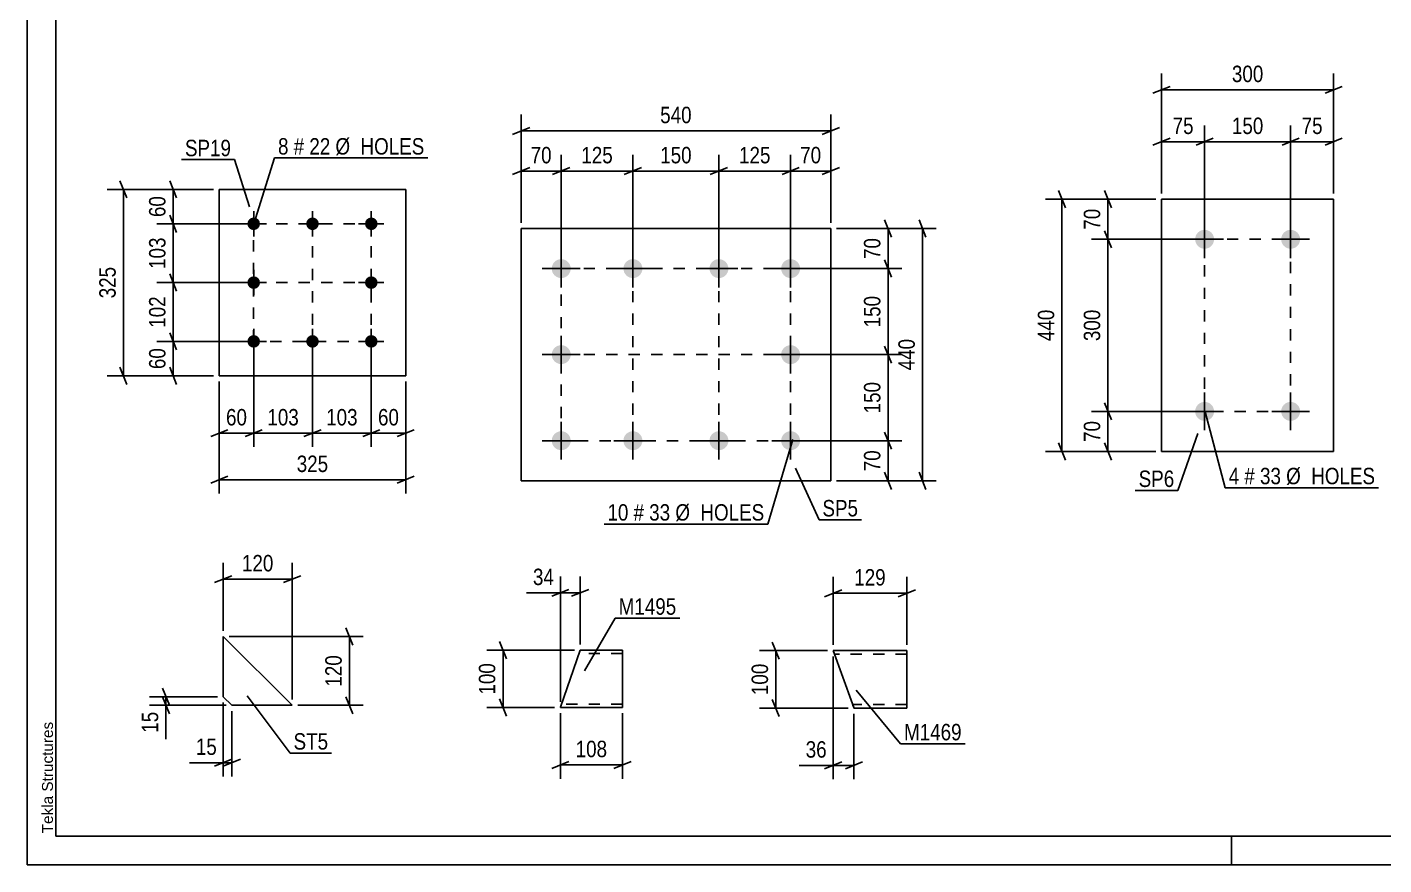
# Model space of a CAD drawing. Header units: millimetres. Extents: x 0 to 420, y 0 to 297.
# Drawn here: x 0 to 236.6, y 0 to 146 of the extents above; entities that cross this region are included whole.
import ezdxf

# ---------------------------------------------------------------- set-up
doc = ezdxf.new("R2010")
doc.units = ezdxf.units.MM
doc.linetypes.add('DXK_LINE_DOT2', pattern=[3.9198, 1.9599, -1.9599])
doc.styles.add('Arial', font='ARIAL.TTF', dxfattribs={"height": 0.2})
doc.styles.add('Arial Narrow', font='ARIALN.TTF', dxfattribs={"height": 0.2})

# ---------------------------------------------------------------- blocks, each defined once
blk = doc.blocks.new('Unknown-284928947-1134')
at = {"color": 5, "linetype": 'Continuous'}
for p, q in [((0, 297), (0, 0)), ((5, 292), (5, 5)), ((0, 0), (0, 5)), ((5, 5), (415, 5)), ((210, 0), (210, 5)), ((0, 0), (420, 0))]:
    blk.add_line(p, q, dxfattribs=at)
at = {"color": 174, "linetype": 'Continuous', "style": 'Arial'}
blk.add_text('Tekla Structures', height=1.9102, rotation=90, dxfattribs=at).set_placement((4.5, 5.5))
blk = doc.blocks.new('Part-284928947-6006 - 6005')
at = {"color": 2, "linetype": 'Continuous'}
for p, q in [((86.13, 66.94), (86.13, 110.94)), ((86.13, 110.94), (140.13, 110.94)), ((140.13, 110.94), (140.13, 66.94)), ((140.13, 66.94), (86.13, 66.94))]:
    blk.add_line(p, q, dxfattribs=at)
blk = doc.blocks.new('Bolt-284928947-6007 - 6005')
at = {"linetype": 'Continuous'}
for points in [[(93.13, 105.59, -1), (93.13, 102.29, -1)], [(105.63, 105.59, -1), (105.63, 102.29, -1)], [(120.63, 105.59, -1), (120.63, 102.29, -1)], [(133.13, 105.59, -1), (133.13, 102.29, -1)], [(93.13, 90.59, -1), (93.13, 87.29, -1)], [(133.13, 90.59, -1), (133.13, 87.29, -1)], [(93.13, 75.59, -1), (93.13, 72.29, -1)], [(105.63, 75.59, -1), (105.63, 72.29, -1)], [(120.63, 75.59, -1), (120.63, 72.29, -1)], [(133.13, 75.59, -1), (133.13, 72.29, -1)]]:
    blk.add_hatch(color=1, dxfattribs=at).paths.add_polyline_path(points)
at = {"color": 1, "linetype": 'Continuous'}
for p, q in [((93.13, 107.24), (93.13, 100.64)), ((105.63, 107.24), (105.63, 100.64)), ((120.63, 107.24), (120.63, 100.64)), ((133.13, 107.24), (133.13, 100.64)), ((89.83, 103.94), (96.43, 103.94)), ((102.33, 103.94), (108.93, 103.94)), ((117.33, 103.94), (123.93, 103.94)), ((129.83, 103.94), (136.43, 103.94)), ((93.13, 92.24), (93.13, 85.64)), ((133.13, 92.24), (133.13, 85.64)), ((89.83, 88.94), (96.43, 88.94)), ((129.83, 88.94), (136.43, 88.94)), ((93.13, 77.24), (93.13, 70.64)), ((105.63, 77.24), (105.63, 70.64)), ((120.63, 77.24), (120.63, 70.64)), ((133.13, 77.24), (133.13, 70.64)), ((89.83, 73.94), (96.43, 73.94)), ((102.33, 73.94), (108.93, 73.94)), ((117.33, 73.94), (123.93, 73.94)), ((129.83, 73.94), (136.43, 73.94))]:
    blk.add_line(p, q, dxfattribs=at)
blk = doc.blocks.new('Part-284928947-5977 - 5976')
at = {"color": 2, "linetype": 'Continuous'}
for p, q in [((66.01, 117.75), (33.51, 117.75)), ((33.51, 85.25), (33.51, 117.75)), ((66.01, 85.25), (66.01, 117.75)), ((66.01, 85.25), (33.51, 85.25))]:
    blk.add_line(p, q, dxfattribs=at)
blk = doc.blocks.new('Bolt-284928947-5978 - 5976')
at = {"linetype": 'Continuous'}
for points in [[(39.51, 112.85, -1), (39.51, 110.65, -1)], [(49.76, 112.85, -1), (49.76, 110.65, -1)], [(60.01, 112.85, -1), (60.01, 110.65, -1)], [(39.51, 102.6, -1), (39.51, 100.4, -1)], [(60.01, 102.6, -1), (60.01, 100.4, -1)], [(39.51, 92.35, -1), (39.51, 90.15, -1)], [(49.76, 92.35, -1), (49.76, 90.15, -1)], [(60.01, 92.35, -1), (60.01, 90.15, -1)]]:
    blk.add_hatch(color=1, dxfattribs=at).paths.add_polyline_path(points)
at = {"color": 1, "linetype": 'Continuous'}
for p, q in [((39.51, 113.95), (39.51, 109.55)), ((49.76, 113.95), (49.76, 109.55)), ((60.01, 113.95), (60.01, 109.55)), ((37.31, 111.75), (41.71, 111.75)), ((47.56, 111.75), (51.96, 111.75)), ((57.81, 111.75), (62.21, 111.75)), ((39.51, 103.7), (39.51, 99.3)), ((60.01, 103.7), (60.01, 99.3)), ((37.31, 101.5), (41.71, 101.5)), ((57.81, 101.5), (62.21, 101.5)), ((39.51, 93.45), (39.51, 89.05)), ((49.76, 93.45), (49.76, 89.05)), ((60.01, 93.45), (60.01, 89.05)), ((37.31, 91.25), (41.71, 91.25)), ((47.56, 91.25), (51.96, 91.25)), ((57.81, 91.25), (62.21, 91.25))]:
    blk.add_line(p, q, dxfattribs=at)
blk = doc.blocks.new('Part-284928947-5997 - 5996')
at = {"color": 2, "linetype": 'Continuous'}
for p, q in [((197.82, 72.05), (197.82, 116.05)), ((197.82, 116.05), (227.82, 116.05)), ((227.82, 116.05), (227.82, 72.05)), ((227.82, 72.05), (197.82, 72.05))]:
    blk.add_line(p, q, dxfattribs=at)
blk = doc.blocks.new('Bolt-284928947-5998 - 5996')
at = {"linetype": 'Continuous'}
for points in [[(205.32, 110.7, -1), (205.32, 107.4, -1)], [(220.32, 110.7, -1), (220.32, 107.4, -1)], [(205.32, 80.7, -1), (205.32, 77.4, -1)], [(220.32, 80.7, -1), (220.32, 77.4, -1)]]:
    blk.add_hatch(color=1, dxfattribs=at).paths.add_polyline_path(points)
at = {"color": 1, "linetype": 'Continuous'}
for p, q in [((205.32, 112.35), (205.32, 105.75)), ((220.32, 112.35), (220.32, 105.75)), ((202.02, 109.05), (208.62, 109.05)), ((217.02, 109.05), (223.62, 109.05)), ((205.32, 82.35), (205.32, 75.75)), ((220.32, 82.35), (220.32, 75.75)), ((202.02, 79.05), (208.62, 79.05)), ((217.02, 79.05), (223.62, 79.05))]:
    blk.add_line(p, q, dxfattribs=at)
blk = doc.blocks.new('Part-284928947-6015 - 6014')
at = {"color": 2, "linetype": 'Continuous'}
for p, q in [((34.2, 39.81), (34.2, 29.31)), ((34.2, 39.81), (46.2, 27.81)), ((34.2, 29.31), (35.7, 27.81)), ((35.7, 27.81), (46.2, 27.81))]:
    blk.add_line(p, q, dxfattribs=at)
blk = doc.blocks.new('Part-284928947-6053 - 6052')
at = {"color": 2, "linetype": 'Continuous'}
for p, q in [((93.01, 27.51), (96.42, 37.42)), ((103.81, 37.42), (96.42, 37.42)), ((103.81, 37.42), (103.81, 37.33)), ((103.81, 37.33), (103.81, 36.22)), ((103.81, 36.22), (103.81, 28.62)), ((103.81, 27.42), (103.81, 28.62)), ((92.98, 27.42), (93.01, 27.51)), ((92.98, 27.42), (103.81, 27.42))]:
    blk.add_line(p, q, dxfattribs=at)
at = {"color": 7, "linetype": 'DXK_LINE_DOT2'}
for p, q in [((103.81, 36.82), (96.21, 36.82)), ((103.81, 36.22), (103.81, 37.07)), ((92.98, 27.42), (92.98, 27.42)), ((93.18, 28.02), (93.2, 28.06)), ((103.81, 28.02), (93.18, 28.02)), ((103.81, 28.06), (103.81, 28.39)), ((103.81, 28.02), (103.81, 28.06))]:
    blk.add_line(p, q, dxfattribs=at)
blk = doc.blocks.new('Part-284928947-6060 - 6059')
at = {"color": 2, "linetype": 'Continuous'}
for p, q in [((153.4, 37.34), (140.54, 37.34)), ((143.91, 28.08), (140.54, 37.34)), ((153.4, 37.34), (153.4, 27.34)), ((144.15, 27.43), (143.91, 28.08)), ((144.15, 27.43), (144.18, 27.34)), ((144.18, 27.34), (153.4, 27.34))]:
    blk.add_line(p, q, dxfattribs=at)
at = {"color": 7, "linetype": 'DXK_LINE_DOT2'}
for p, q in [((153.4, 36.74), (140.76, 36.74)), ((143.91, 28.08), (144.05, 27.69)), ((143.96, 27.94), (143.95, 27.98)), ((153.4, 27.94), (143.96, 27.94)), ((153.4, 27.94), (153.4, 27.98))]:
    blk.add_line(p, q, dxfattribs=at)
blk = doc.blocks.new('Rectangle-284928947-7517 - 6005')
at = {"color": 1, "linetype": 'DXK_LINE_DOT2'}
blk.add_lwpolyline([(93.13, 103.94), (133.13, 103.94), (133.13, 73.94), (93.13, 73.94), (93.13, 103.94)], close=True, dxfattribs=at)
blk = doc.blocks.new('Rectangle-284928947-7507 - 5976')
at = {"color": 1, "linetype": 'DXK_LINE_DOT2'}
blk.add_lwpolyline([(39.5, 111.75), (60.01, 111.75), (60.01, 91.25), (39.5, 91.25), (39.5, 111.75)], close=True, dxfattribs=at)
blk = doc.blocks.new('Rectangle-284928947-7576 - 5996')
at = {"color": 1, "linetype": 'DXK_LINE_DOT2'}
blk.add_lwpolyline([(205.32, 109.05), (220.32, 109.05), (220.32, 79.05), (205.32, 79.05), (205.32, 109.05)], close=True, dxfattribs=at)
blk = doc.blocks.new('Line-284928947-7541 - 6005')
at = {"color": 1, "linetype": 'DXK_LINE_DOT2'}
blk.add_line((105.63, 103.94), (105.63, 73.94), dxfattribs=at)
blk = doc.blocks.new('Line-284928947-7527 - 5976')
at = {"color": 1, "linetype": 'DXK_LINE_DOT2'}
blk.add_line((39.5, 101.5), (60.01, 101.5), dxfattribs=at)
blk = doc.blocks.new('Line-284928947-7548 - 6005')
at = {"color": 1, "linetype": 'DXK_LINE_DOT2'}
blk.add_line((120.63, 103.94), (120.63, 73.94), dxfattribs=at)
blk = doc.blocks.new('Line-284928947-7534 - 5976')
at = {"color": 1, "linetype": 'DXK_LINE_DOT2'}
blk.add_line((49.76, 111.75), (49.76, 91.25), dxfattribs=at)
blk = doc.blocks.new('Line-284928947-7555 - 6005')
at = {"color": 1, "linetype": 'DXK_LINE_DOT2'}
blk.add_line((93.13, 88.94), (133.13, 88.94), dxfattribs=at)
blk = doc.blocks.new('StraightDimension-284928947-6319 - 6005')
at = {"color": 7, "linetype": 'Continuous'}
for p, q in [((134.13, 73.94), (152.53, 73.94)), ((149.53, 75.44), (150.73, 72.44)), ((150.13, 66.94), (150.13, 73.94)), ((141.13, 66.94), (152.53, 66.94)), ((150.73, 65.44), (149.53, 68.44))]:
    blk.add_line(p, q, dxfattribs=at)
at = {"color": 0}
blk.add_wipeout([(149.38, 72.87), (145.18, 72.87), (145.18, 68.01), (149.38, 68.01)], dxfattribs=at)
at = {"color": 3, "style": 'Arial Narrow'}
blk.add_text('70', height=2.863, rotation=90.0002, dxfattribs=at).set_placement((148.78, 68.61))
blk = doc.blocks.new('StraightDimension-284928947-6316 - 6005')
at = {"color": 7, "linetype": 'Continuous'}
for p, q in [((149.53, 112.44), (150.73, 109.44)), ((141.13, 110.94), (152.53, 110.94)), ((150.13, 103.94), (150.13, 110.94)), ((150.73, 102.44), (149.53, 105.44)), ((134.13, 103.94), (152.53, 103.94))]:
    blk.add_line(p, q, dxfattribs=at)
at = {"color": 0}
blk.add_wipeout([(149.38, 109.87), (145.18, 109.87), (145.18, 105.01), (149.38, 105.01)], dxfattribs=at)
at = {"color": 3, "style": 'Arial Narrow'}
blk.add_text('70', height=2.863, rotation=90.0002, dxfattribs=at).set_placement((148.78, 105.61))
blk = doc.blocks.new('StraightDimension-284928947-6332 - 6005')
at = {"color": 7, "linetype": 'Continuous'}
for p, q in [((156.73, 109.44), (155.53, 112.44)), ((141.13, 110.94), (158.53, 110.94)), ((156.13, 66.94), (156.13, 110.94)), ((141.13, 66.94), (158.53, 66.94)), ((155.53, 68.44), (156.73, 65.44))]:
    blk.add_line(p, q, dxfattribs=at)
at = {"color": 0}
blk.add_wipeout([(155.38, 92.28), (151.18, 92.28), (151.18, 85.6), (155.38, 85.6)], dxfattribs=at)
at = {"color": 3, "style": 'Arial Narrow'}
blk.add_text('440', height=2.863, rotation=90.0002, dxfattribs=at).set_placement((154.78, 86.2))
blk = doc.blocks.new('StraightDimension-284928947-6336 - 6005')
at = {"color": 7, "linetype": 'Continuous'}
for p, q in [((133.13, 104.94), (133.13, 123.79)), ((140.13, 111.94), (140.13, 123.79)), ((131.63, 120.34), (134.63, 121.54)), ((133.13, 120.94), (140.13, 120.94)), ((141.63, 121.54), (138.63, 120.34))]:
    blk.add_line(p, q, dxfattribs=at)
at = {"color": 0}
blk.add_wipeout([(139.06, 121.69), (139.06, 125.89), (134.2, 125.89), (134.2, 121.69)], dxfattribs=at)
at = {"color": 3, "style": 'Arial Narrow'}
blk.add_text('70', height=2.863, dxfattribs=at).set_placement((134.8, 122.29))
blk = doc.blocks.new('StraightDimension-284928947-6340 - 6005')
at = {"color": 7, "linetype": 'Continuous'}
for p, q in [((86.13, 111.94), (86.13, 123.79)), ((93.13, 104.94), (93.13, 123.79)), ((84.63, 120.34), (87.63, 121.54)), ((86.13, 120.94), (93.13, 120.94)), ((94.63, 121.54), (91.63, 120.34))]:
    blk.add_line(p, q, dxfattribs=at)
at = {"color": 0}
blk.add_wipeout([(92.06, 121.69), (92.06, 125.89), (87.2, 125.89), (87.2, 121.69)], dxfattribs=at)
at = {"color": 3, "style": 'Arial Narrow'}
blk.add_text('70', height=2.863, dxfattribs=at).set_placement((87.8, 122.29))
blk = doc.blocks.new('StraightDimension-284928947-6356 - 6005')
at = {"color": 7, "linetype": 'Continuous'}
for p, q in [((86.13, 111.94), (86.13, 130.79)), ((140.13, 111.94), (140.13, 130.79)), ((87.63, 128.54), (84.63, 127.34)), ((86.13, 127.94), (140.13, 127.94)), ((138.63, 127.34), (141.63, 128.54))]:
    blk.add_line(p, q, dxfattribs=at)
at = {"color": 0}
blk.add_wipeout([(116.47, 128.69), (116.47, 132.89), (109.79, 132.89), (109.79, 128.69)], dxfattribs=at)
at = {"color": 3, "style": 'Arial Narrow'}
blk.add_text('540', height=2.863, dxfattribs=at).set_placement((110.39, 129.29))
blk = doc.blocks.new('StraightDimension-284928947-9941 - 6005')
at = {"color": 7, "linetype": 'Continuous'}
for p, q in [((150.73, 87.44), (149.53, 90.44)), ((134.13, 88.94), (152.53, 88.94)), ((150.13, 73.94), (150.13, 88.94)), ((134.13, 73.94), (152.53, 73.94)), ((149.53, 75.44), (150.73, 72.44))]:
    blk.add_line(p, q, dxfattribs=at)
at = {"color": 0}
blk.add_wipeout([(149.38, 84.78), (145.18, 84.78), (145.18, 78.1), (149.38, 78.1)], dxfattribs=at)
at = {"color": 3, "style": 'Arial Narrow'}
blk.add_text('150', height=2.863, rotation=90.0002, dxfattribs=at).set_placement((148.78, 78.7))
blk = doc.blocks.new('StraightDimension-284928947-9943 - 6005')
at = {"color": 7, "linetype": 'Continuous'}
for p, q in [((150.73, 102.44), (149.53, 105.44)), ((134.13, 103.94), (152.53, 103.94)), ((150.13, 88.94), (150.13, 103.94)), ((149.53, 90.44), (150.73, 87.44)), ((134.13, 88.94), (152.53, 88.94))]:
    blk.add_line(p, q, dxfattribs=at)
at = {"color": 0}
blk.add_wipeout([(149.38, 99.78), (145.18, 99.78), (145.18, 93.1), (149.38, 93.1)], dxfattribs=at)
at = {"color": 3, "style": 'Arial Narrow'}
blk.add_text('150', height=2.863, rotation=90.0002, dxfattribs=at).set_placement((148.78, 93.7))
blk = doc.blocks.new('StraightDimension-284928947-9963 - 6005')
at = {"color": 7, "linetype": 'Continuous'}
for p, q in [((93.13, 104.94), (93.13, 123.79)), ((105.63, 104.94), (105.63, 123.79)), ((91.63, 120.34), (94.63, 121.54)), ((93.13, 120.94), (105.63, 120.94)), ((107.13, 121.54), (104.13, 120.34))]:
    blk.add_line(p, q, dxfattribs=at)
at = {"color": 0}
blk.add_wipeout([(102.72, 121.69), (102.72, 125.89), (96.04, 125.89), (96.04, 121.69)], dxfattribs=at)
at = {"color": 3, "style": 'Arial Narrow'}
blk.add_text('125', height=2.863, dxfattribs=at).set_placement((96.64, 122.29))
blk = doc.blocks.new('StraightDimension-284928947-9965 - 6005')
at = {"color": 7, "linetype": 'Continuous'}
for p, q in [((105.63, 104.94), (105.63, 123.79)), ((120.63, 104.94), (120.63, 123.79)), ((107.13, 121.54), (104.13, 120.34)), ((105.63, 120.94), (120.63, 120.94)), ((119.13, 120.34), (122.13, 121.54))]:
    blk.add_line(p, q, dxfattribs=at)
at = {"color": 0}
blk.add_wipeout([(116.47, 121.69), (116.47, 125.89), (109.79, 125.89), (109.79, 121.69)], dxfattribs=at)
at = {"color": 3, "style": 'Arial Narrow'}
blk.add_text('150', height=2.863, dxfattribs=at).set_placement((110.39, 122.29))
blk = doc.blocks.new('StraightDimension-284928947-9967 - 6005')
at = {"color": 7, "linetype": 'Continuous'}
for p, q in [((120.63, 104.94), (120.63, 123.79)), ((133.13, 104.94), (133.13, 123.79)), ((122.13, 121.54), (119.13, 120.34)), ((120.63, 120.94), (133.13, 120.94)), ((131.63, 120.34), (134.63, 121.54))]:
    blk.add_line(p, q, dxfattribs=at)
at = {"color": 0}
blk.add_wipeout([(130.22, 121.69), (130.22, 125.89), (123.54, 125.89), (123.54, 121.69)], dxfattribs=at)
at = {"color": 3, "style": 'Arial Narrow'}
blk.add_text('125', height=2.863, dxfattribs=at).set_placement((124.14, 122.29))
blk = doc.blocks.new('StraightDimension-284928947-6236 - 5976')
at = {"color": 7, "linetype": 'Continuous'}
for p, q in [((24.87, 119.25), (26.07, 116.25)), ((32.51, 117.75), (22.62, 117.75)), ((25.47, 111.75), (25.47, 117.75)), ((38.5, 111.75), (22.62, 111.75)), ((26.07, 110.25), (24.87, 113.25))]:
    blk.add_line(p, q, dxfattribs=at)
at = {"color": 0}
blk.add_wipeout([(24.72, 117.18), (20.52, 117.18), (20.52, 112.32), (24.72, 112.32)], dxfattribs=at)
at = {"color": 3, "style": 'Arial Narrow'}
blk.add_text('60', height=2.863, rotation=90.0002, dxfattribs=at).set_placement((24.12, 112.92))
blk = doc.blocks.new('StraightDimension-284928947-6239 - 5976')
at = {"color": 7, "linetype": 'Continuous'}
for p, q in [((24.87, 92.75), (26.07, 89.75)), ((38.51, 91.25), (22.62, 91.25)), ((25.47, 85.25), (25.47, 91.25)), ((32.51, 85.25), (22.62, 85.25)), ((26.07, 83.75), (24.87, 86.75))]:
    blk.add_line(p, q, dxfattribs=at)
at = {"color": 0}
blk.add_wipeout([(24.72, 90.68), (20.52, 90.68), (20.52, 85.82), (24.72, 85.82)], dxfattribs=at)
at = {"color": 3, "style": 'Arial Narrow'}
blk.add_text('60', height=2.863, rotation=90.0002, dxfattribs=at).set_placement((24.12, 86.42))
blk = doc.blocks.new('StraightDimension-284928947-6252 - 5976')
at = {"color": 7, "linetype": 'Continuous'}
for p, q in [((17.39, 116.25), (16.19, 119.25)), ((32.51, 117.75), (13.94, 117.75)), ((16.79, 85.25), (16.79, 117.75)), ((32.51, 85.25), (13.94, 85.25)), ((16.19, 86.75), (17.39, 83.75))]:
    blk.add_line(p, q, dxfattribs=at)
at = {"color": 0}
blk.add_wipeout([(16.04, 104.84), (11.84, 104.84), (11.84, 98.16), (16.04, 98.16)], dxfattribs=at)
at = {"color": 3, "style": 'Arial Narrow'}
blk.add_text('325', height=2.863, rotation=90.0002, dxfattribs=at).set_placement((15.44, 98.76))
blk = doc.blocks.new('StraightDimension-284928947-6256 - 5976')
at = {"color": 7, "linetype": 'Continuous'}
for p, q in [((60.01, 90.25), (60.01, 72.85)), ((66.01, 84.25), (66.01, 72.85)), ((58.51, 74.65), (61.51, 75.85)), ((67.51, 75.85), (64.51, 74.65)), ((60.01, 75.25), (66.01, 75.25))]:
    blk.add_line(p, q, dxfattribs=at)
at = {"color": 0}
blk.add_wipeout([(65.43, 76), (65.43, 80.2), (60.58, 80.2), (60.58, 76)], dxfattribs=at)
at = {"color": 3, "style": 'Arial Narrow'}
blk.add_text('60', height=2.863, dxfattribs=at).set_placement((61.18, 76.6))
blk = doc.blocks.new('StraightDimension-284928947-6259 - 5976')
at = {"color": 7, "linetype": 'Continuous'}
for p, q in [((39.51, 90.25), (39.51, 72.85)), ((33.51, 84.25), (33.51, 72.85)), ((32.01, 74.65), (35.01, 75.85)), ((41.01, 75.85), (38.01, 74.65)), ((33.51, 75.25), (39.51, 75.25))]:
    blk.add_line(p, q, dxfattribs=at)
at = {"color": 0}
blk.add_wipeout([(38.93, 76), (38.93, 80.2), (34.08, 80.2), (34.08, 76)], dxfattribs=at)
at = {"color": 3, "style": 'Arial Narrow'}
blk.add_text('60', height=2.863, dxfattribs=at).set_placement((34.68, 76.6))
blk = doc.blocks.new('StraightDimension-284928947-6272 - 5976')
at = {"color": 7, "linetype": 'Continuous'}
for p, q in [((33.51, 84.25), (33.51, 64.73)), ((66.01, 84.25), (66.01, 64.73)), ((35.01, 67.73), (32.01, 66.53)), ((33.51, 67.13), (66.01, 67.13)), ((64.51, 66.53), (67.51, 67.73))]:
    blk.add_line(p, q, dxfattribs=at)
at = {"color": 0}
blk.add_wipeout([(53.1, 67.88), (53.1, 72.08), (46.41, 72.08), (46.41, 67.88)], dxfattribs=at)
at = {"color": 3, "style": 'Arial Narrow'}
blk.add_text('325', height=2.863, dxfattribs=at).set_placement((47.01, 68.48))
blk = doc.blocks.new('StraightDimension-284928947-9921 - 5976')
at = {"color": 7, "linetype": 'Continuous'}
for p, q in [((24.87, 103), (26.07, 100)), ((38.51, 101.5), (22.62, 101.5)), ((25.47, 91.25), (25.47, 101.5)), ((26.07, 89.75), (24.87, 92.75)), ((38.51, 91.25), (22.62, 91.25))]:
    blk.add_line(p, q, dxfattribs=at)
at = {"color": 0}
blk.add_wipeout([(24.72, 99.72), (20.52, 99.72), (20.52, 93.03), (24.72, 93.03)], dxfattribs=at)
at = {"color": 3, "style": 'Arial Narrow'}
blk.add_text('102', height=2.863, rotation=90.0002, dxfattribs=at).set_placement((24.12, 93.63))
blk = doc.blocks.new('StraightDimension-284928947-9923 - 5976')
at = {"color": 7, "linetype": 'Continuous'}
for p, q in [((38.5, 111.75), (22.62, 111.75)), ((24.87, 113.25), (26.07, 110.25)), ((25.47, 101.5), (25.47, 111.75)), ((26.07, 100), (24.87, 103)), ((38.5, 101.5), (22.62, 101.5))]:
    blk.add_line(p, q, dxfattribs=at)
at = {"color": 0}
blk.add_wipeout([(24.72, 109.97), (20.52, 109.97), (20.52, 103.28), (24.72, 103.28)], dxfattribs=at)
at = {"color": 3, "style": 'Arial Narrow'}
blk.add_text('103', height=2.863, rotation=90.0002, dxfattribs=at).set_placement((24.12, 103.88))
blk = doc.blocks.new('StraightDimension-284928947-9925 - 5976')
at = {"color": 7, "linetype": 'Continuous'}
for p, q in [((39.51, 90.25), (39.51, 72.85)), ((49.76, 90.25), (49.76, 72.85)), ((38.01, 74.65), (41.01, 75.85)), ((51.26, 75.85), (48.26, 74.65)), ((39.51, 75.25), (49.76, 75.25))]:
    blk.add_line(p, q, dxfattribs=at)
at = {"color": 0}
blk.add_wipeout([(47.97, 76), (47.97, 80.2), (41.29, 80.2), (41.29, 76)], dxfattribs=at)
at = {"color": 3, "style": 'Arial Narrow'}
blk.add_text('103', height=2.863, dxfattribs=at).set_placement((41.89, 76.6))
blk = doc.blocks.new('StraightDimension-284928947-9927 - 5976')
at = {"color": 7, "linetype": 'Continuous'}
for p, q in [((49.76, 90.25), (49.76, 72.85)), ((60.01, 90.25), (60.01, 72.85)), ((48.26, 74.65), (51.26, 75.85)), ((61.51, 75.85), (58.51, 74.65)), ((49.76, 75.25), (60.01, 75.25))]:
    blk.add_line(p, q, dxfattribs=at)
at = {"color": 0}
blk.add_wipeout([(58.22, 76), (58.22, 80.2), (51.54, 80.2), (51.54, 76)], dxfattribs=at)
at = {"color": 3, "style": 'Arial Narrow'}
blk.add_text('103', height=2.863, dxfattribs=at).set_placement((52.14, 76.6))
blk = doc.blocks.new('StraightDimension-284928947-6312 - 5996')
at = {"color": 7, "linetype": 'Continuous'}
for p, q in [((197.82, 117.05), (197.82, 137.95)), ((227.82, 117.05), (227.82, 137.95)), ((199.32, 135.7), (196.32, 134.5)), ((197.82, 135.1), (227.82, 135.1)), ((226.32, 134.5), (229.32, 135.7))]:
    blk.add_line(p, q, dxfattribs=at)
at = {"color": 0}
blk.add_wipeout([(216.16, 135.85), (216.16, 140.05), (209.48, 140.05), (209.48, 135.85)], dxfattribs=at)
at = {"color": 3, "style": 'Arial Narrow'}
blk.add_text('300', height=2.863, dxfattribs=at).set_placement((210.08, 136.45))
blk = doc.blocks.new('StraightDimension-284928947-6284 - 5996')
at = {"color": 7, "linetype": 'Continuous'}
for p, q in [((196.82, 116.05), (185.61, 116.05)), ((187.86, 117.55), (189.06, 114.55)), ((188.46, 109.05), (188.46, 116.05)), ((204.32, 109.05), (185.61, 109.05)), ((189.06, 107.55), (187.86, 110.55))]:
    blk.add_line(p, q, dxfattribs=at)
at = {"color": 0}
blk.add_wipeout([(187.71, 114.98), (183.51, 114.98), (183.51, 110.12), (187.71, 110.12)], dxfattribs=at)
at = {"color": 3, "style": 'Arial Narrow'}
blk.add_text('70', height=2.863, rotation=90.0002, dxfattribs=at).set_placement((187.11, 110.72))
blk = doc.blocks.new('StraightDimension-284928947-6285 - 5996')
at = {"color": 7, "linetype": 'Continuous'}
for p, q in [((204.32, 109.05), (185.61, 109.05)), ((189.06, 107.55), (187.86, 110.55)), ((188.46, 79.05), (188.46, 109.05)), ((187.86, 80.55), (189.06, 77.55)), ((204.32, 79.05), (185.61, 79.05))]:
    blk.add_line(p, q, dxfattribs=at)
at = {"color": 0}
blk.add_wipeout([(187.71, 97.39), (183.51, 97.39), (183.51, 90.7), (187.71, 90.7)], dxfattribs=at)
at = {"color": 3, "style": 'Arial Narrow'}
blk.add_text('300', height=2.863, rotation=90.0002, dxfattribs=at).set_placement((187.11, 91.3))
blk = doc.blocks.new('StraightDimension-284928947-6286 - 5996')
at = {"color": 7, "linetype": 'Continuous'}
for p, q in [((187.86, 80.55), (189.06, 77.55)), ((204.32, 79.05), (185.61, 79.05)), ((188.46, 72.05), (188.46, 79.05)), ((189.06, 70.55), (187.86, 73.55)), ((196.82, 72.05), (185.61, 72.05))]:
    blk.add_line(p, q, dxfattribs=at)
at = {"color": 0}
blk.add_wipeout([(187.71, 77.98), (183.51, 77.98), (183.51, 73.12), (187.71, 73.12)], dxfattribs=at)
at = {"color": 3, "style": 'Arial Narrow'}
blk.add_text('70', height=2.863, rotation=90.0002, dxfattribs=at).set_placement((187.11, 73.72))
blk = doc.blocks.new('StraightDimension-284928947-6296 - 5996')
at = {"color": 7, "linetype": 'Continuous'}
for p, q in [((196.82, 116.05), (177.6, 116.05)), ((181.05, 114.55), (179.85, 117.55)), ((180.45, 72.05), (180.45, 116.05)), ((179.85, 73.55), (181.05, 70.55)), ((196.82, 72.05), (177.6, 72.05))]:
    blk.add_line(p, q, dxfattribs=at)
at = {"color": 0}
blk.add_wipeout([(179.7, 97.39), (175.5, 97.39), (175.5, 90.7), (179.7, 90.7)], dxfattribs=at)
at = {"color": 3, "style": 'Arial Narrow'}
blk.add_text('440', height=2.863, rotation=90.0002, dxfattribs=at).set_placement((179.1, 91.3))
blk = doc.blocks.new('StraightDimension-284928947-6300 - 5996')
at = {"color": 7, "linetype": 'Continuous'}
for p, q in [((220.32, 110.05), (220.32, 128.9)), ((227.82, 117.05), (227.82, 128.9)), ((218.82, 125.45), (221.82, 126.65)), ((220.32, 126.05), (227.82, 126.05)), ((229.32, 126.65), (226.32, 125.45))]:
    blk.add_line(p, q, dxfattribs=at)
at = {"color": 0}
blk.add_wipeout([(226.5, 126.8), (226.5, 131), (221.64, 131), (221.64, 126.8)], dxfattribs=at)
at = {"color": 3, "style": 'Arial Narrow'}
blk.add_text('75', height=2.863, dxfattribs=at).set_placement((222.24, 127.4))
blk = doc.blocks.new('StraightDimension-284928947-6301 - 5996')
at = {"color": 7, "linetype": 'Continuous'}
for p, q in [((205.32, 110.05), (205.32, 128.9)), ((220.32, 110.05), (220.32, 128.9)), ((206.82, 126.65), (203.82, 125.45)), ((205.32, 126.05), (220.32, 126.05)), ((218.82, 125.45), (221.82, 126.65))]:
    blk.add_line(p, q, dxfattribs=at)
at = {"color": 0}
blk.add_wipeout([(216.16, 126.8), (216.16, 131), (209.48, 131), (209.48, 126.8)], dxfattribs=at)
at = {"color": 3, "style": 'Arial Narrow'}
blk.add_text('150', height=2.863, dxfattribs=at).set_placement((210.08, 127.4))
blk = doc.blocks.new('StraightDimension-284928947-6302 - 5996')
at = {"color": 7, "linetype": 'Continuous'}
for p, q in [((197.82, 117.05), (197.82, 128.9)), ((205.32, 110.05), (205.32, 128.9)), ((196.32, 125.45), (199.32, 126.65)), ((197.82, 126.05), (205.32, 126.05)), ((206.82, 126.65), (203.82, 125.45))]:
    blk.add_line(p, q, dxfattribs=at)
at = {"color": 0}
blk.add_wipeout([(204, 126.8), (204, 131), (199.14, 131), (199.14, 126.8)], dxfattribs=at)
at = {"color": 3, "style": 'Arial Narrow'}
blk.add_text('75', height=2.863, dxfattribs=at).set_placement((199.74, 127.4))
blk = doc.blocks.new('StraightDimension-284928947-6372 - 6014')
at = {"color": 7, "linetype": 'Continuous'}
for p, q in [((55.6, 41.31), (56.8, 38.31)), ((35.2, 39.81), (58.6, 39.81)), ((56.2, 27.81), (56.2, 39.81)), ((56.8, 26.31), (55.6, 29.31)), ((47.2, 27.81), (58.6, 27.81))]:
    blk.add_line(p, q, dxfattribs=at)
at = {"color": 0}
blk.add_wipeout([(55.45, 37.16), (51.25, 37.16), (51.25, 30.47), (55.45, 30.47)], dxfattribs=at)
at = {"color": 3, "style": 'Arial Narrow'}
blk.add_text('120', height=2.863, rotation=90.0002, dxfattribs=at).set_placement((54.85, 31.07))
blk = doc.blocks.new('StraightDimension-284928947-6364 - 6014')
at = {"color": 7, "linetype": 'Continuous'}
for p, q in [((34.2, 40.81), (34.2, 52.66)), ((46.2, 28.81), (46.2, 52.66)), ((32.7, 49.21), (35.7, 50.41)), ((34.2, 49.81), (46.2, 49.81)), ((47.7, 50.41), (44.7, 49.21))]:
    blk.add_line(p, q, dxfattribs=at)
at = {"color": 0}
blk.add_wipeout([(43.54, 50.56), (43.54, 54.76), (36.86, 54.76), (36.86, 50.56)], dxfattribs=at)
at = {"color": 3, "style": 'Arial Narrow'}
blk.add_text('120', height=2.863, dxfattribs=at).set_placement((37.46, 51.16))
blk = doc.blocks.new('StraightDimension-284928947-6368 - 6014')
at = {"color": 7, "linetype": 'Continuous'}
for p, q in [((23.6, 30.81), (24.8, 27.81)), ((33.2, 29.31), (21.35, 29.31)), ((24.8, 26.31), (23.6, 29.31)), ((24.2, 27.81), (24.2, 29.31)), ((34.7, 27.81), (21.35, 27.81))]:
    blk.add_line(p, q, dxfattribs=at)
at = {"color": 0}
blk.add_wipeout([(23.45, 27.29), (19.25, 27.29), (19.25, 22.43), (23.45, 22.43)], dxfattribs=at)
at = {"color": 7, "linetype": 'Continuous'}
blk.add_line((24.2, 27.81), (24.2, 21.91), dxfattribs=at)
blk.add_line((24.2, 27.81), (24.2, 21.91), dxfattribs=at)
at = {"color": 3, "style": 'Arial Narrow'}
blk.add_text('15', height=2.863, rotation=90.0002, dxfattribs=at).set_placement((22.85, 23.03))
blk = doc.blocks.new('StraightDimension-284928947-6360 - 6014')
at = {"color": 7, "linetype": 'Continuous'}
for p, q in [((34.2, 28.31), (34.2, 15.41)), ((35.7, 26.81), (35.7, 15.41)), ((32.7, 17.21), (35.7, 18.41)), ((37.2, 18.41), (34.2, 17.21)), ((34.2, 17.81), (35.7, 17.81))]:
    blk.add_line(p, q, dxfattribs=at)
at = {"color": 0}
blk.add_wipeout([(33.67, 18.56), (33.67, 22.76), (28.82, 22.76), (28.82, 18.56)], dxfattribs=at)
at = {"color": 7, "linetype": 'Continuous'}
blk.add_line((34.2, 17.81), (28.29, 17.81), dxfattribs=at)
blk.add_line((34.2, 17.81), (28.29, 17.81), dxfattribs=at)
at = {"color": 3, "style": 'Arial Narrow'}
blk.add_text('15', height=2.863, dxfattribs=at).set_placement((29.42, 19.16))
blk = doc.blocks.new('StraightDimension-284928947-6376 - 6052')
at = {"color": 7, "linetype": 'Continuous'}
for p, q in [((92.98, 28.42), (92.98, 50.27)), ((96.42, 38.42), (96.42, 50.27)), ((91.48, 46.82), (94.48, 48.02)), ((92.98, 47.42), (96.42, 47.42)), ((97.92, 48.02), (94.92, 46.82))]:
    blk.add_line(p, q, dxfattribs=at)
at = {"color": 0}
blk.add_wipeout([(92.45, 48.17), (92.45, 52.37), (87.6, 52.37), (87.6, 48.17)], dxfattribs=at)
at = {"color": 7, "linetype": 'Continuous'}
blk.add_line((92.98, 47.42), (87.07, 47.42), dxfattribs=at)
blk.add_line((92.98, 47.42), (87.07, 47.42), dxfattribs=at)
at = {"color": 3, "style": 'Arial Narrow'}
blk.add_text('34', height=2.863, dxfattribs=at).set_placement((88.2, 48.77))
blk = doc.blocks.new('StraightDimension-284928947-6380 - 6052')
at = {"color": 7, "linetype": 'Continuous'}
for p, q in [((82.38, 38.92), (83.58, 35.92)), ((95.42, 37.42), (80.13, 37.42)), ((82.98, 27.42), (82.98, 37.42)), ((83.58, 25.92), (82.38, 28.92)), ((91.98, 27.42), (80.13, 27.42))]:
    blk.add_line(p, q, dxfattribs=at)
at = {"color": 0}
blk.add_wipeout([(82.23, 35.76), (78.03, 35.76), (78.03, 29.08), (82.23, 29.08)], dxfattribs=at)
at = {"color": 3, "style": 'Arial Narrow'}
blk.add_text('100', height=2.863, rotation=90.0002, dxfattribs=at).set_placement((81.63, 29.68))
blk = doc.blocks.new('StraightDimension-284928947-6386 - 6052')
at = {"color": 7, "linetype": 'Continuous'}
for p, q in [((92.98, 26.42), (92.98, 15.02)), ((103.81, 26.42), (103.81, 15.02)), ((91.48, 16.82), (94.48, 18.02)), ((92.98, 17.42), (103.81, 17.42)), ((105.31, 18.02), (102.31, 16.82))]:
    blk.add_line(p, q, dxfattribs=at)
at = {"color": 0}
blk.add_wipeout([(101.74, 18.17), (101.74, 22.37), (95.05, 22.37), (95.05, 18.17)], dxfattribs=at)
at = {"color": 3, "style": 'Arial Narrow'}
blk.add_text('108', height=2.863, dxfattribs=at).set_placement((95.65, 18.77))
blk = doc.blocks.new('StraightDimension-284928947-6390 - 6059')
at = {"color": 7, "linetype": 'Continuous'}
for p, q in [((140.54, 36.34), (140.54, 14.94)), ((144.18, 26.34), (144.18, 14.94)), ((139.04, 16.74), (142.04, 17.94)), ((140.54, 17.34), (144.18, 17.34)), ((145.68, 17.94), (142.68, 16.74))]:
    blk.add_line(p, q, dxfattribs=at)
at = {"color": 0}
blk.add_wipeout([(140.02, 18.09), (140.02, 22.29), (135.16, 22.29), (135.16, 18.09)], dxfattribs=at)
at = {"color": 7, "linetype": 'Continuous'}
blk.add_line((140.54, 17.34), (134.64, 17.34), dxfattribs=at)
blk.add_line((140.54, 17.34), (134.64, 17.34), dxfattribs=at)
at = {"color": 3, "style": 'Arial Narrow'}
blk.add_text('36', height=2.863, dxfattribs=at).set_placement((135.76, 18.69))
blk = doc.blocks.new('StraightDimension-284928947-6394 - 6059')
at = {"color": 7, "linetype": 'Continuous'}
for p, q in [((129.94, 38.84), (131.14, 35.84)), ((139.54, 37.34), (127.69, 37.34)), ((130.54, 27.34), (130.54, 37.34)), ((131.14, 25.84), (129.94, 28.84)), ((143.18, 27.34), (127.69, 27.34))]:
    blk.add_line(p, q, dxfattribs=at)
at = {"color": 0}
blk.add_wipeout([(129.79, 35.68), (125.59, 35.68), (125.59, 28.99), (129.79, 28.99)], dxfattribs=at)
at = {"color": 3, "style": 'Arial Narrow'}
blk.add_text('100', height=2.863, rotation=90.0002, dxfattribs=at).set_placement((129.19, 29.59))
blk = doc.blocks.new('StraightDimension-284928947-6400 - 6059')
at = {"color": 7, "linetype": 'Continuous'}
for p, q in [((140.54, 38.34), (140.54, 50.19)), ((153.4, 38.34), (153.4, 50.19)), ((142.04, 47.94), (139.04, 46.74)), ((140.54, 47.34), (153.4, 47.34)), ((151.9, 46.74), (154.9, 47.94))]:
    blk.add_line(p, q, dxfattribs=at)
at = {"color": 0}
blk.add_wipeout([(150.31, 48.09), (150.31, 52.29), (143.63, 52.29), (143.63, 48.09)], dxfattribs=at)
at = {"color": 3, "style": 'Arial Narrow'}
blk.add_text('129', height=2.863, dxfattribs=at).set_placement((144.23, 48.69))
blk = doc.blocks.new('Mark-284928947-6452 - 6005')
at = {"color": 0}
blk.add_wipeout([(144.89, 60.74), (144.89, 63.74), (138.68, 63.74), (138.68, 60.74)], dxfattribs=at)
blk.add_wipeout([(144.89, 60.74), (144.89, 63.74), (138.68, 63.74), (138.68, 60.74)], dxfattribs=at)
at = {"color": 30, "linetype": 'Continuous'}
for p, q in [((134.01, 69.17), (138.08, 60.14)), ((138.08, 60.14), (145.49, 60.14))]:
    blk.add_line(p, q, dxfattribs=at)
at = {"color": 3, "style": 'Arial Narrow'}
blk.add_text('SP5', height=2.863, dxfattribs=at).set_placement((138.68, 60.74))
blk = doc.blocks.new('Mark-284928947-6455 - 6005')
at = {"color": 0}
blk.add_wipeout([(104.85, 60.01), (104.85, 63.01), (101.19, 63.01), (101.19, 60.01)], dxfattribs=at)
blk.add_wipeout([(104.85, 60.01), (104.85, 63.01), (101.19, 63.01), (101.19, 60.01)], dxfattribs=at)
blk.add_wipeout([(107.57, 60.01), (107.57, 63.01), (105.75, 63.01), (105.75, 60.01)], dxfattribs=at)
blk.add_wipeout([(107.57, 60.01), (107.57, 63.01), (105.75, 63.01), (105.75, 60.01)], dxfattribs=at)
at = {"color": 3, "style": 'Arial Narrow'}
blk.add_text('10', height=2.863, dxfattribs=at).set_placement((101.19, 60.01))
at = {"color": 0}
blk.add_wipeout([(112.13, 60.01), (112.13, 63.01), (108.47, 63.01), (108.47, 60.01)], dxfattribs=at)
blk.add_wipeout([(112.13, 60.01), (112.13, 63.01), (108.47, 63.01), (108.47, 60.01)], dxfattribs=at)
at = {"color": 3, "style": 'Arial Narrow'}
blk.add_text('#', height=2.86, dxfattribs=at).set_placement((105.75, 60.01))
at = {"color": 0}
blk.add_wipeout([(128.56, 60.01), (128.56, 63.01), (113.03, 63.01), (113.03, 60.01)], dxfattribs=at)
blk.add_wipeout([(128.56, 60.01), (128.56, 63.01), (113.03, 63.01), (113.03, 60.01)], dxfattribs=at)
at = {"color": 7, "linetype": 'Continuous'}
for p in [(133.54, 74.12), (100.59, 59.41)]:
    blk.add_line(p, (129.16, 59.41), dxfattribs=at)
at = {"color": 3, "style": 'Arial Narrow'}
for s, p in [('33', (108.47, 60.01)), ('Ø  HOLES', (113.03, 60.01))]:
    blk.add_text(s, height=2.863, dxfattribs=at).set_placement(p)
blk = doc.blocks.new('Mark-284928947-6444 - 5976')
at = {"color": 0}
blk.add_wipeout([(45.58, 123.82), (45.58, 126.82), (43.75, 126.82), (43.75, 123.82)], dxfattribs=at)
blk.add_wipeout([(45.58, 123.82), (45.58, 126.82), (43.75, 126.82), (43.75, 123.82)], dxfattribs=at)
at = {"color": 7, "linetype": 'Continuous'}
blk.add_line((39.51, 111.75), (43.15, 123.22), dxfattribs=at)
at = {"color": 0}
blk.add_wipeout([(48.31, 123.82), (48.31, 126.82), (46.48, 126.82), (46.48, 123.82)], dxfattribs=at)
blk.add_wipeout([(48.31, 123.82), (48.31, 126.82), (46.48, 126.82), (46.48, 123.82)], dxfattribs=at)
at = {"color": 3, "style": 'Arial Narrow'}
blk.add_text('8', height=2.86, dxfattribs=at).set_placement((43.75, 123.82))
at = {"color": 0}
blk.add_wipeout([(52.86, 123.82), (52.86, 126.82), (49.21, 126.82), (49.21, 123.82)], dxfattribs=at)
blk.add_wipeout([(52.86, 123.82), (52.86, 126.82), (49.21, 126.82), (49.21, 123.82)], dxfattribs=at)
at = {"color": 3, "style": 'Arial Narrow'}
blk.add_text('#', height=2.86, dxfattribs=at).set_placement((46.48, 123.82))
at = {"color": 0}
blk.add_wipeout([(69.29, 123.82), (69.29, 126.82), (53.76, 126.82), (53.76, 123.82)], dxfattribs=at)
blk.add_wipeout([(69.29, 123.82), (69.29, 126.82), (53.76, 126.82), (53.76, 123.82)], dxfattribs=at)
at = {"color": 7, "linetype": 'Continuous'}
blk.add_line((43.15, 123.22), (69.89, 123.22), dxfattribs=at)
at = {"color": 3, "style": 'Arial Narrow'}
for s, p in [('22', (49.21, 123.82)), ('Ø  HOLES', (53.76, 123.82))]:
    blk.add_text(s, height=2.863, dxfattribs=at).set_placement(p)
blk = doc.blocks.new('Mark-284928947-6441 - 5976')
at = {"color": 0}
blk.add_wipeout([(35.56, 123.53), (35.56, 126.53), (27.52, 126.53), (27.52, 123.53)], dxfattribs=at)
blk.add_wipeout([(35.56, 123.53), (35.56, 126.53), (27.52, 126.53), (27.52, 123.53)], dxfattribs=at)
at = {"color": 30, "linetype": 'Continuous'}
for p in [(26.92, 122.93), (38.77, 114.71)]:
    blk.add_line(p, (36.16, 122.93), dxfattribs=at)
at = {"color": 3, "style": 'Arial Narrow'}
blk.add_text('SP19', height=2.863, dxfattribs=at).set_placement((27.52, 123.53))
blk = doc.blocks.new('Mark-284928947-6448 - 5996')
at = {"color": 0}
blk.add_wipeout([(200.03, 65.87), (200.03, 68.87), (193.82, 68.87), (193.82, 65.87)], dxfattribs=at)
blk.add_wipeout([(200.03, 65.87), (200.03, 68.87), (193.82, 68.87), (193.82, 65.87)], dxfattribs=at)
at = {"color": 30, "linetype": 'Continuous'}
for p in [(204.13, 75.18), (193.22, 65.27)]:
    blk.add_line(p, (200.63, 65.27), dxfattribs=at)
at = {"color": 3, "style": 'Arial Narrow'}
blk.add_text('SP6', height=2.863, dxfattribs=at).set_placement((193.82, 65.87))
blk = doc.blocks.new('Mark-284928947-6451 - 5996')
at = {"color": 0}
blk.add_wipeout([(211.35, 66.35), (211.35, 69.35), (209.53, 69.35), (209.53, 66.35)], dxfattribs=at)
blk.add_wipeout([(211.35, 66.35), (211.35, 69.35), (209.53, 69.35), (209.53, 66.35)], dxfattribs=at)
at = {"color": 7, "linetype": 'Continuous'}
blk.add_line((205.41, 78.96), (208.93, 65.75), dxfattribs=at)
at = {"color": 0}
blk.add_wipeout([(214.08, 66.35), (214.08, 69.35), (212.25, 69.35), (212.25, 66.35)], dxfattribs=at)
blk.add_wipeout([(214.08, 66.35), (214.08, 69.35), (212.25, 69.35), (212.25, 66.35)], dxfattribs=at)
at = {"color": 3, "style": 'Arial Narrow'}
blk.add_text('4', height=2.86, dxfattribs=at).set_placement((209.53, 66.35))
at = {"color": 0}
blk.add_wipeout([(218.64, 66.35), (218.64, 69.35), (214.98, 69.35), (214.98, 66.35)], dxfattribs=at)
blk.add_wipeout([(218.64, 66.35), (218.64, 69.35), (214.98, 69.35), (214.98, 66.35)], dxfattribs=at)
at = {"color": 3, "style": 'Arial Narrow'}
blk.add_text('#', height=2.86, dxfattribs=at).set_placement((212.25, 66.35))
at = {"color": 0}
blk.add_wipeout([(235.07, 66.35), (235.07, 69.35), (219.54, 69.35), (219.54, 66.35)], dxfattribs=at)
blk.add_wipeout([(235.07, 66.35), (235.07, 69.35), (219.54, 69.35), (219.54, 66.35)], dxfattribs=at)
at = {"color": 7, "linetype": 'Continuous'}
blk.add_line((208.93, 65.75), (235.67, 65.75), dxfattribs=at)
at = {"color": 3, "style": 'Arial Narrow'}
for s, p in [('33', (214.98, 66.35)), ('Ø  HOLES', (219.54, 66.35))]:
    blk.add_text(s, height=2.863, dxfattribs=at).set_placement(p)
blk = doc.blocks.new('Mark-284928947-6456 - 6014')
at = {"color": 0}
blk.add_wipeout([(52.49, 20.09), (52.49, 23.09), (46.46, 23.09), (46.46, 20.09)], dxfattribs=at)
blk.add_wipeout([(52.49, 20.09), (52.49, 23.09), (46.46, 23.09), (46.46, 20.09)], dxfattribs=at)
at = {"color": 30, "linetype": 'Continuous'}
for p, q in [((38.39, 29.46), (45.86, 19.49)), ((45.86, 19.49), (53.09, 19.49))]:
    blk.add_line(p, q, dxfattribs=at)
at = {"color": 3, "style": 'Arial Narrow'}
blk.add_text('ST5', height=2.863, dxfattribs=at).set_placement((46.46, 20.09))
blk = doc.blocks.new('Mark-284928947-6459 - 6052')
at = {"color": 0}
blk.add_wipeout([(113.21, 43.6), (113.21, 46.6), (103.15, 46.6), (103.15, 43.6)], dxfattribs=at)
blk.add_wipeout([(113.21, 43.6), (113.21, 46.6), (103.15, 46.6), (103.15, 43.6)], dxfattribs=at)
at = {"color": 30, "linetype": 'Continuous'}
for p, q in [((97.2, 33.8), (102.55, 43)), ((102.55, 43), (113.81, 43))]:
    blk.add_line(p, q, dxfattribs=at)
at = {"color": 3, "style": 'Arial Narrow'}
blk.add_text('M1495', height=2.863, dxfattribs=at).set_placement((103.15, 43.6))
blk = doc.blocks.new('Mark-284928947-6462 - 6059')
at = {"color": 0}
blk.add_wipeout([(162.96, 21.71), (162.96, 24.71), (152.91, 24.71), (152.91, 21.71)], dxfattribs=at)
blk.add_wipeout([(162.96, 21.71), (162.96, 24.71), (152.91, 24.71), (152.91, 21.71)], dxfattribs=at)
at = {"color": 30, "linetype": 'Continuous'}
for p, q in [((144.54, 30.45), (152.31, 21.11)), ((152.31, 21.11), (163.56, 21.11))]:
    blk.add_line(p, q, dxfattribs=at)
at = {"color": 3, "style": 'Arial Narrow'}
blk.add_text('M1469', height=2.863, dxfattribs=at).set_placement((152.91, 21.71))

msp = doc.modelspace()

# ---------------------------------------------------------------- block references
for name in ['Unknown-284928947-1134', 'Part-284928947-5977 - 5976', 'Part-284928947-5997 - 5996', 'Bolt-284928947-5978 - 5976', 'Rectangle-284928947-7507 - 5976', 'Line-284928947-7534 - 5976', 'Bolt-284928947-5998 - 5996', 'Part-284928947-6006 - 6005', 'Rectangle-284928947-7576 - 5996', 'Bolt-284928947-6007 - 6005', 'Rectangle-284928947-7517 - 6005', 'Line-284928947-7541 - 6005', 'Line-284928947-7548 - 6005', 'Line-284928947-7527 - 5976', 'Line-284928947-7555 - 6005', 'Part-284928947-6015 - 6014', 'Part-284928947-6053 - 6052', 'Part-284928947-6060 - 6059']:
    msp.add_blockref(name, (0, 0))

# ---------------------------------------------------------------- next in the draw order: block references
for name in ['StraightDimension-284928947-6312 - 5996', 'StraightDimension-284928947-6340 - 6005', 'StraightDimension-284928947-6236 - 5976', 'StraightDimension-284928947-6316 - 6005', 'StraightDimension-284928947-6239 - 5976', 'StraightDimension-284928947-6256 - 5976', 'StraightDimension-284928947-6319 - 6005', 'StraightDimension-284928947-6376 - 6052', 'StraightDimension-284928947-6372 - 6014', 'StraightDimension-284928947-6390 - 6059']:
    msp.add_blockref(name, (0, 0))

# ---------------------------------------------------------------- next in the draw order: block references
for name in ['StraightDimension-284928947-6300 - 5996', 'StraightDimension-284928947-6252 - 5976', 'StraightDimension-284928947-6284 - 5996', 'StraightDimension-284928947-6332 - 6005', 'StraightDimension-284928947-6364 - 6014', 'Mark-284928947-6459 - 6052', 'StraightDimension-284928947-6380 - 6052', 'StraightDimension-284928947-6394 - 6059', 'Mark-284928947-6462 - 6059']:
    msp.add_blockref(name, (0, 0))

# ---------------------------------------------------------------- next in the draw order: block references
for name in ['StraightDimension-284928947-6336 - 6005', 'StraightDimension-284928947-6285 - 5996', 'StraightDimension-284928947-6259 - 5976', 'StraightDimension-284928947-9941 - 6005', 'Mark-284928947-6452 - 6005', 'StraightDimension-284928947-6400 - 6059', 'StraightDimension-284928947-6368 - 6014', 'Mark-284928947-6456 - 6014', 'StraightDimension-284928947-6386 - 6052']:
    msp.add_blockref(name, (0, 0))

# ---------------------------------------------------------------- next in the draw order: block references
for name in ['StraightDimension-284928947-6356 - 6005', 'StraightDimension-284928947-6301 - 5996', 'StraightDimension-284928947-9943 - 6005', 'StraightDimension-284928947-9921 - 5976', 'StraightDimension-284928947-6272 - 5976', 'StraightDimension-284928947-6286 - 5996', 'Mark-284928947-6455 - 6005', 'StraightDimension-284928947-6360 - 6014']:
    msp.add_blockref(name, (0, 0))

# ---------------------------------------------------------------- next in the draw order: block references
for name in ['StraightDimension-284928947-9963 - 6005', 'StraightDimension-284928947-6296 - 5996', 'StraightDimension-284928947-9923 - 5976', 'StraightDimension-284928947-9925 - 5976', 'Mark-284928947-6451 - 5996']:
    msp.add_blockref(name, (0, 0))

# ---------------------------------------------------------------- next in the draw order: block references
for name in ['StraightDimension-284928947-6302 - 5996', 'Mark-284928947-6444 - 5976', 'StraightDimension-284928947-9965 - 6005', 'StraightDimension-284928947-9927 - 5976', 'Mark-284928947-6448 - 5996']:
    msp.add_blockref(name, (0, 0))

# ---------------------------------------------------------------- next in the draw order: block references
for name in ['Mark-284928947-6441 - 5976', 'StraightDimension-284928947-9967 - 6005']:
    msp.add_blockref(name, (0, 0))

doc.saveas('drawing.dxf')
